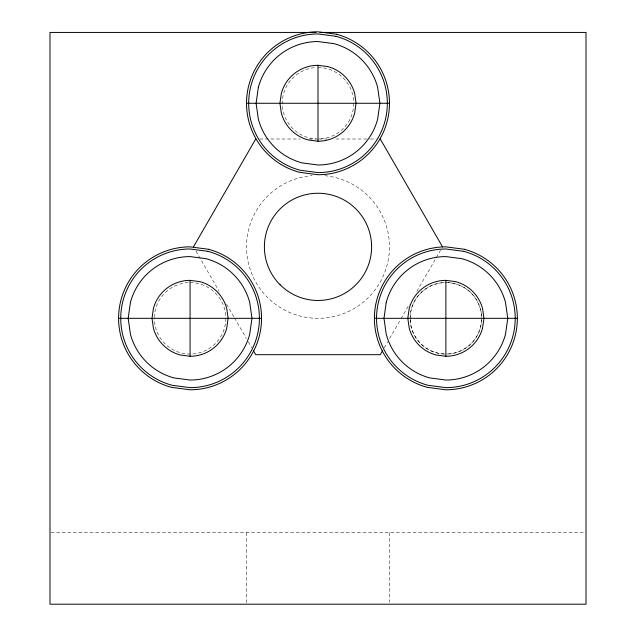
<?xml version="1.0" encoding="UTF-8"?>
<svg xmlns="http://www.w3.org/2000/svg" width="636" height="636" viewBox="0 0 636 636"><rect width="100%" height="100%" fill="white"/><g stroke="black" fill="none" stroke-linecap="round" stroke-linejoin="round"><path stroke-width="0.48" stroke-dasharray="3.18 2.39" d="M384.216 347.844L387.674 341.85M389.653 338.432L400.521 319.598M401.014 318.739L409.417 304.191M416.826 291.352L440.549 250.274M259.687 139.006L300.208 139.006M309.104 139.006L316.02 139.006M318.986 139.006L326.896 139.006M335.792 139.006L369.389 139.006M370.383 139.006L376.313 139.006M50.975 532.73L586.01 532.73M195.944 251.125L219.174 291.352M226.583 304.191L233.992 317.03M234.485 317.889L246.347 338.432M248.326 341.85L251.784 347.844M389.471 532.73L389.471 602.212M246.53 532.73L246.53 604.2M481.611 318.318A35.735 35.735 0 0 1 445.876 354.053M444.015 354.006A35.735 35.735 0 0 1 410.14 318.318M410.148 317.388A35.735 35.735 0 0 1 444.015 282.63M445.876 282.583A35.735 35.735 0 0 1 481.595 317.388M353.735 103.271A35.735 35.735 0 0 1 318.62 138.998A35.735 35.735 0 0 1 282.289 104.511A35.735 35.735 0 0 1 316.14 67.583M318 67.535A35.735 35.735 0 0 1 353.688 101.41M225.804 318.318A35.735 35.735 0 0 1 190.069 354.053A35.735 35.735 0 0 1 154.333 318.318M154.349 317.388A35.735 35.735 0 0 1 189.138 282.599M190.069 282.583A35.735 35.735 0 0 1 225.796 317.388M447.951 282.638A35.735 35.735 0 0 1 481.659 319.097A35.735 35.735 0 0 1 446.4 354.053A35.735 35.735 0 0 1 410.236 320.035M410.204 319.097A35.735 35.735 0 0 1 446.09 282.583M324.869 175.711A71.471 71.471 0 0 1 378.539 284.833A71.471 71.471 0 0 1 256.936 283.99A71.471 71.471 0 0 1 312.117 175.623"/><path stroke-width="0.95" d="M193.471 246.848L255.736 139.006M382.737 350.412L380.264 354.689L255.736 354.689L253.263 350.412M316.012 32.436L49.99 32.436L49.99 604.2L586.01 604.2L586.01 32.436L319.988 32.436M246.53 103.271L389.471 103.271M118.598 318.318L261.539 318.318M374.405 318.318L517.346 318.318M318 65.309L327.826 66.605A37.961 37.961 0 0 1 354.665 93.444L356.065 103.271L354.665 113.097A37.961 37.961 0 0 1 318 141.232L308.174 139.936A37.961 37.961 0 0 1 281.335 113.097L279.935 103.271L281.335 93.444A37.961 37.961 0 0 1 318 65.309L318 141.232M445.876 280.357L455.702 281.653A37.961 37.961 0 0 1 482.541 308.492L483.94 318.318L482.541 328.144A37.961 37.961 0 0 1 445.876 356.279L436.05 354.983A37.961 37.961 0 0 1 409.202 328.144L407.811 318.318L409.202 308.492A37.961 37.961 0 0 1 445.876 280.357L445.876 356.279M190.069 280.357L199.895 281.653A37.961 37.961 0 0 1 226.734 308.492L228.133 318.318L226.734 328.144A37.961 37.961 0 0 1 190.069 356.279L180.242 354.983A37.961 37.961 0 0 1 153.403 328.144L152.004 318.318L153.403 308.492A37.961 37.961 0 0 1 190.069 280.357L190.069 356.279M380.264 139.006L442.529 246.848M130.444 302.339L128.178 318.318L130.444 334.298A61.724 61.724 0 0 0 174.097 377.943L190.069 380.042A61.724 61.724 0 0 0 249.694 334.298L251.967 318.318L249.694 302.339A61.724 61.724 0 0 0 206.048 258.693L190.069 256.594A61.724 61.724 0 0 0 130.444 302.339M258.375 87.291L256.101 103.271L258.375 119.25A61.724 61.724 0 0 0 302.02 162.896L318 164.994A61.724 61.724 0 0 0 377.625 119.25L379.899 103.271L377.625 87.291A61.724 61.724 0 0 0 333.98 43.645L318 41.547A61.724 61.724 0 0 0 258.375 87.291M386.251 302.339L383.977 318.318L386.251 334.298A61.724 61.724 0 0 0 429.896 377.943L445.876 380.042A61.724 61.724 0 0 0 505.493 334.298L507.767 318.318L505.493 302.339A61.724 61.724 0 0 0 461.847 258.693L445.876 256.594A61.724 61.724 0 0 0 386.251 302.339M336.5 34.233L318 31.8A71.471 71.471 0 0 0 299.5 172.308L318 174.741A71.471 71.471 0 0 0 336.5 34.233M335.943 36.308L318 33.947A69.324 69.324 0 0 0 300.057 170.233L318 172.595A69.324 69.324 0 0 0 335.943 36.308M464.375 249.28L445.876 246.848A71.471 71.471 0 0 0 427.376 387.356L445.876 389.789A71.471 71.471 0 0 0 464.375 249.28M463.819 251.355L445.876 248.994A69.324 69.324 0 0 0 427.933 385.281L445.876 387.642A69.324 69.324 0 0 0 463.819 251.355M208.568 249.28L190.069 246.848A71.471 71.471 0 0 0 171.569 387.356L190.069 389.789A71.471 71.471 0 0 0 208.568 249.28M208.012 251.355L190.069 248.994A69.324 69.324 0 0 0 172.125 385.281L190.069 387.642A69.324 69.324 0 0 0 208.012 251.355M280.094 284.753A53.599 53.599 0 0 0 369.778 260.72A53.599 53.599 0 0 0 304.127 195.069A53.599 53.599 0 0 0 280.094 284.753"/></g></svg>
